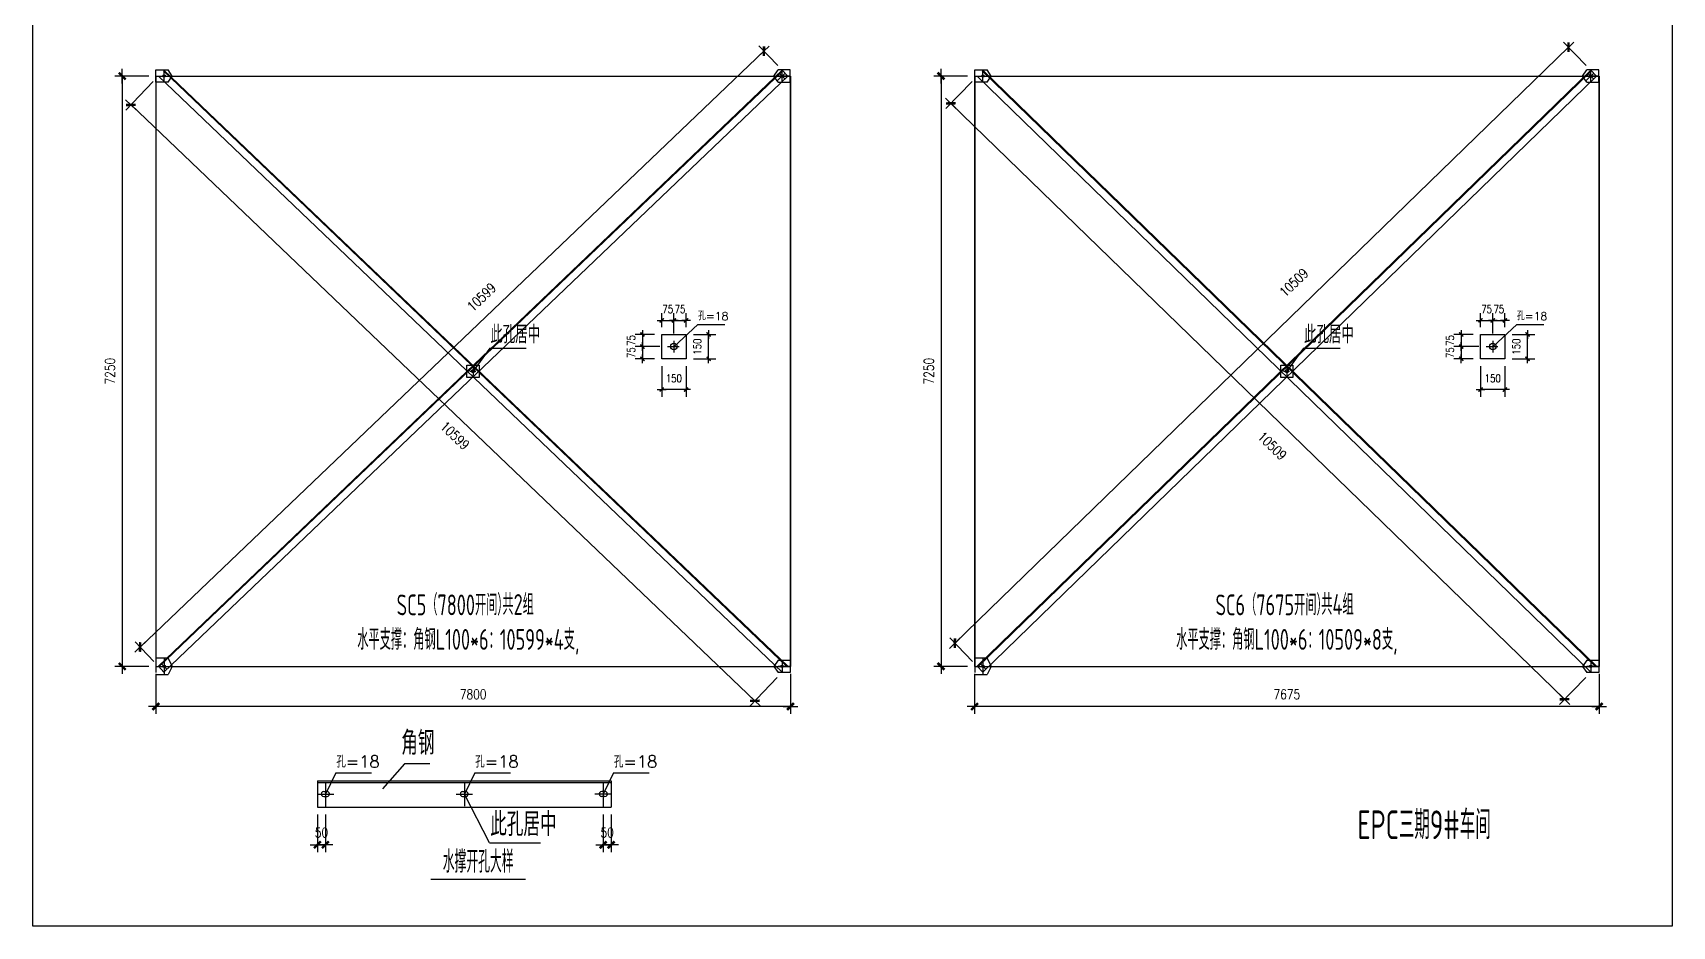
# Model space of a CAD drawing. Header units: millimetres. Extents: x 2451220 to 4527627, y -5186613 to -1639140.
# Drawn here: x 2544393 to 2564538, y -1788962 to -1777990 of the extents above; entities that cross this region are included whole.
import ezdxf

# ---------------------------------------------------------------- set-up
doc = ezdxf.new("R2010")
doc.units = ezdxf.units.MM
doc.header["$LTSCALE"] = 1000
doc.header["$PDMODE"] = 34
doc.linetypes.add('CENTER', pattern=[50.8, 31.75, -6.35, 6.35, -6.35])
doc.layers.add('轴线层', color=1, linetype='CENTER', lineweight=15)
doc.layers.add('钢架', color=7, linetype='Continuous', lineweight=25)
doc.styles.add('DIM_FONT', font='simplex.shx', dxfattribs={"width": 0.8, "bigfont": 'hztxt.shx'})
doc.styles.add('hz', font='gbenor.shx', dxfattribs={"width": 0.75, "height": 100, "bigfont": 'gbcbig.shx'})
doc.styles.get("Standard").update_dxf_attribs({"font": 'txt', "bigfont": 'gbcbig.shx'})
doc.styles.add('TSSD_Label', font='Tssdeng.shx', dxfattribs={"width": 0.7, "bigfont": 'hztxt.shx'})
doc.dimstyles.new('WGH(1)', dxfattribs={"dimscale": 1.2, "dimtxt": 100, "dimasz": 0.5, "dimexe": 75, "dimexo": 75, "dimgap": 75, "dimtad": 1, "dimdec": 0, "dimzin": 0, "dimdsep": 46, "dimtxsty": 'DIM_FONT', "dimblk1": '_DIMX', "dimblk2": '_DIMX', "dimsah": 1, "dimcen": 0.09, "dimclrd": 3, "dimclre": 3, "dimclrt": 7, "dimadec": 0, "dimazin": 0, "dimtfac": 1, "dimtdec": 0, "dimtix": 1, "dimtmove": 2, "dimatfit": 3, "dimldrblk": '_DIMX', "dimfxl": 1, "dimtolj": 1, "dimtzin": 0, "dimarcsym": 0})
doc.dimstyles.new('WGH(2)', dxfattribs={"dimscale": 1.2, "dimtxt": 100, "dimasz": 0.5, "dimexe": 75, "dimexo": 75, "dimgap": 75, "dimtad": 1, "dimdec": 0, "dimlfac": 0.5, "dimzin": 0, "dimdsep": 46, "dimtxsty": 'DIM_FONT', "dimblk1": '_DIMX', "dimblk2": '_DIMX', "dimsah": 1, "dimcen": 0.09, "dimclrd": 3, "dimclre": 3, "dimclrt": 7, "dimadec": 0, "dimazin": 0, "dimtfac": 1, "dimtdec": 0, "dimtix": 1, "dimtmove": 2, "dimatfit": 3, "dimldrblk": '_DIMX', "dimfxl": 1, "dimtolj": 1, "dimtzin": 0, "dimarcsym": 0})

# ---------------------------------------------------------------- blocks, each defined once
blk = doc.blocks.new('_DIMX')
blk.add_line((-150, 0), (150, 0))
at = {"const_width": 50}
blk.add_lwpolyline([(-70, -70), (70, 70)], dxfattribs=at)
blk = doc.blocks.new('*D2567')
at = {"color": 3, "lineweight": -2}
for p, q in [((2545904, -1785861), (2545904, -1786354)), ((2553704, -1785861), (2553704, -1786354)), ((2553703, -1786264), (2545904, -1786264))]:
    blk.add_line(p, q, dxfattribs=at)
at = {"layer": 'Defpoints', "color": 0}
for p in [(2545904, -1785771), (2553704, -1785771), (2545904, -1786264)]:
    blk.add_point(p, dxfattribs=at)
at = {"color": 3, "lineweight": -2, "xscale": 0.6, "yscale": 0.6, "zscale": 0.6, "rotation": 180}
blk.add_blockref('_DIMX', (2545904, -1786264), dxfattribs=at)
at = {"color": 3, "lineweight": -2, "xscale": 0.6, "yscale": 0.6, "zscale": 0.6}
blk.add_blockref('_DIMX', (2553704, -1786264), dxfattribs=at)
at = {"color": 7, "insert": (2549804, -1786114), "char_height": 120, "attachment_point": 5, "style": 'DIM_FONT'}
blk.add_mtext('\\A1;7800', dxfattribs=at)
blk = doc.blocks.new('*D2568')
at = {"color": 3, "lineweight": -2}
for p, q in [((2545817, -1778521), (2545402, -1778521)), ((2545492, -1778521), (2545492, -1785770)), ((2545817, -1785771), (2545402, -1785771))]:
    blk.add_line(p, q, dxfattribs=at)
at = {"layer": 'Defpoints', "color": 0}
for p in [(2545907, -1778521), (2545492, -1785771), (2545907, -1785771)]:
    blk.add_point(p, dxfattribs=at)
at = {"color": 3, "lineweight": -2, "xscale": 0.6, "yscale": 0.6, "zscale": 0.6}
for p, rotation in [((2545492, -1778521), 90), ((2545492, -1785771), 270)]:
    blk.add_blockref('_DIMX', p, dxfattribs=dict(at, rotation=rotation))
at = {"color": 7, "insert": (2545342, -1782146), "char_height": 120, "attachment_point": 5, "rotation": 90, "style": 'DIM_FONT'}
blk.add_mtext('\\A1;7250', dxfattribs=at)
blk = doc.blocks.new('*D2569')
at = {"color": 3, "lineweight": -2}
for p, q in [((2552031, -1781694), (2551794, -1781694)), ((2552100, -1781843), (2551794, -1781843)), ((2551884, -1781693), (2551884, -1781693)), ((2551884, -1781694), (2551884, -1781843)), ((2551884, -1781843), (2551884, -1781844))]:
    blk.add_line(p, q, dxfattribs=at)
at = {"layer": 'Defpoints', "color": 0}
for p in [(2551884, -1781843), (2552121, -1781694), (2552190, -1781843)]:
    blk.add_point(p, dxfattribs=at)
at = {"color": 3, "lineweight": -2, "xscale": 0.36, "yscale": 0.36, "zscale": 0.36}
for p, rotation in [((2551884, -1781694), 270), ((2551884, -1781843), 90)]:
    blk.add_blockref('_DIMX', p, dxfattribs=dict(at, rotation=rotation))
at = {"color": 7, "insert": (2551746, -1781768), "char_height": 96, "attachment_point": 5, "rotation": 90, "style": 'DIM_FONT'}
blk.add_mtext('\\A1;75', dxfattribs=at)
blk = doc.blocks.new('*D2570')
at = {"color": 3, "lineweight": -2}
for p, q in [((2552100, -1781843), (2551794, -1781843)), ((2551884, -1781843), (2551884, -1781842)), ((2551884, -1781843), (2551884, -1781994)), ((2552031, -1781994), (2551794, -1781994)), ((2551884, -1781994), (2551884, -1781994))]:
    blk.add_line(p, q, dxfattribs=at)
at = {"layer": 'Defpoints', "color": 0}
for p in [(2552190, -1781843), (2551884, -1781994), (2552121, -1781994)]:
    blk.add_point(p, dxfattribs=at)
at = {"color": 3, "lineweight": -2, "xscale": 0.36, "yscale": 0.36, "zscale": 0.36}
for p, rotation in [((2551884, -1781843), 270), ((2551884, -1781994), 90)]:
    blk.add_blockref('_DIMX', p, dxfattribs=dict(at, rotation=rotation))
at = {"color": 7, "insert": (2551746, -1781918), "char_height": 96, "attachment_point": 5, "rotation": 90, "style": 'DIM_FONT'}
blk.add_mtext('\\A1;75', dxfattribs=at)
blk = doc.blocks.new('*D2571')
at = {"color": 3, "lineweight": -2}
for p, q in [((2552121, -1781604), (2552121, -1781432)), ((2552271, -1781683), (2552271, -1781432)), ((2552121, -1781522), (2552120, -1781522)), ((2552121, -1781522), (2552271, -1781522)), ((2552271, -1781522), (2552271, -1781522))]:
    blk.add_line(p, q, dxfattribs=at)
at = {"layer": 'Defpoints', "color": 0}
for p in [(2552271, -1781522), (2552121, -1781694), (2552271, -1781773)]:
    blk.add_point(p, dxfattribs=at)
at = {"color": 3, "lineweight": -2, "xscale": 0.36, "yscale": 0.36, "zscale": 0.36}
blk.add_blockref('_DIMX', (2552121, -1781522), dxfattribs=at)
at = {"color": 3, "lineweight": -2, "xscale": 0.36, "yscale": 0.36, "zscale": 0.36, "rotation": 180}
blk.add_blockref('_DIMX', (2552271, -1781522), dxfattribs=at)
at = {"color": 7, "insert": (2552196, -1781384), "char_height": 96, "attachment_point": 5, "style": 'DIM_FONT'}
blk.add_mtext('\\A1;75', dxfattribs=at)
blk = doc.blocks.new('*D2572')
at = {"color": 3, "lineweight": -2}
for p, q in [((2552271, -1781683), (2552271, -1781432)), ((2552421, -1781604), (2552421, -1781432)), ((2552270, -1781522), (2552270, -1781522)), ((2552271, -1781522), (2552421, -1781522)), ((2552421, -1781522), (2552422, -1781522))]:
    blk.add_line(p, q, dxfattribs=at)
at = {"layer": 'Defpoints', "color": 0}
for p in [(2552421, -1781522), (2552271, -1781773), (2552421, -1781694)]:
    blk.add_point(p, dxfattribs=at)
at = {"color": 3, "lineweight": -2, "xscale": 0.36, "yscale": 0.36, "zscale": 0.36}
blk.add_blockref('_DIMX', (2552271, -1781522), dxfattribs=at)
at = {"color": 3, "lineweight": -2, "xscale": 0.36, "yscale": 0.36, "zscale": 0.36, "rotation": 180}
blk.add_blockref('_DIMX', (2552421, -1781522), dxfattribs=at)
at = {"color": 7, "insert": (2552346, -1781384), "char_height": 96, "attachment_point": 5, "style": 'DIM_FONT'}
blk.add_mtext('\\A1;75', dxfattribs=at)
blk = doc.blocks.new('*D2573')
at = {"color": 3, "lineweight": -2}
for p, q in [((2552121, -1782084), (2552121, -1782461)), ((2552421, -1782084), (2552421, -1782461)), ((2552121, -1782371), (2552120, -1782371)), ((2552421, -1782371), (2552121, -1782371)), ((2552421, -1782371), (2552422, -1782371))]:
    blk.add_line(p, q, dxfattribs=at)
at = {"layer": 'Defpoints', "color": 0}
for p in [(2552121, -1781994), (2552421, -1781994), (2552121, -1782371)]:
    blk.add_point(p, dxfattribs=at)
at = {"color": 3, "lineweight": -2, "xscale": 0.36, "yscale": 0.36, "zscale": 0.36}
blk.add_blockref('_DIMX', (2552121, -1782371), dxfattribs=at)
at = {"color": 3, "lineweight": -2, "xscale": 0.36, "yscale": 0.36, "zscale": 0.36, "rotation": 180}
blk.add_blockref('_DIMX', (2552421, -1782371), dxfattribs=at)
at = {"color": 7, "insert": (2552271, -1782233), "char_height": 96, "attachment_point": 5, "style": 'DIM_FONT'}
blk.add_mtext('\\A1;150', dxfattribs=at)
blk = doc.blocks.new('*D2574')
at = {"color": 3, "lineweight": -2}
for p, q in [((2552511, -1781694), (2552788, -1781694)), ((2552698, -1781693), (2552698, -1781693)), ((2552698, -1781994), (2552698, -1781694)), ((2552511, -1781994), (2552788, -1781994)), ((2552698, -1781994), (2552698, -1781994))]:
    blk.add_line(p, q, dxfattribs=at)
at = {"layer": 'Defpoints', "color": 0}
for p in [(2552421, -1781694), (2552698, -1781694), (2552421, -1781994)]:
    blk.add_point(p, dxfattribs=at)
at = {"color": 3, "lineweight": -2, "xscale": 0.36, "yscale": 0.36, "zscale": 0.36}
for p, rotation in [((2552698, -1781694), 270), ((2552698, -1781994), 90)]:
    blk.add_blockref('_DIMX', p, dxfattribs=dict(at, rotation=rotation))
at = {"color": 7, "insert": (2552560, -1781844), "char_height": 96, "attachment_point": 5, "rotation": 90, "style": 'DIM_FONT'}
blk.add_mtext('\\A1;150', dxfattribs=at)
blk = doc.blocks.new('*D2575')
at = {"color": 3, "lineweight": -2}
for p, q in [((2553377, -1778215), (2545711, -1785533)), ((2553547, -1778392), (2553315, -1778149)), ((2545881, -1785711), (2545649, -1785468))]:
    blk.add_line(p, q, dxfattribs=at)
at = {"layer": 'Defpoints', "color": 0}
for p in [(2553609, -1778457), (2545711, -1785533), (2545943, -1785776)]:
    blk.add_point(p, dxfattribs=at)
at = {"color": 3, "lineweight": -2, "xscale": 0.6, "yscale": 0.6, "zscale": 0.6}
for p, rotation in [((2553377, -1778214), 43.67244537097012), ((2545711, -1785533), 223.6724453709701)]:
    blk.add_blockref('_DIMX', p, dxfattribs=dict(at, rotation=rotation))
at = {"color": 7, "insert": (2549907, -1781236), "char_height": 120, "attachment_point": 5, "rotation": 43.6724, "style": 'DIM_FONT'}
blk.add_mtext('\\A1;10599', dxfattribs=at)
blk = doc.blocks.new('*D2576')
at = {"color": 3, "lineweight": -2}
for p, q in [((2545874, -1778587), (2545537, -1778940)), ((2553265, -1786193), (2545600, -1778875)), ((2553540, -1785906), (2553204, -1786259))]:
    blk.add_line(p, q, dxfattribs=at)
at = {"layer": 'Defpoints', "color": 0}
for p in [(2545936, -1778522), (2545599, -1778875), (2553602, -1785841)]:
    blk.add_point(p, dxfattribs=at)
at = {"color": 3, "lineweight": -2, "xscale": 0.6, "yscale": 0.6, "zscale": 0.6}
for p, rotation in [((2545599, -1778875), 136.3275546290369), ((2553266, -1786194), 316.3275546290369)]:
    blk.add_blockref('_DIMX', p, dxfattribs=dict(at, rotation=rotation))
at = {"color": 7, "insert": (2549581, -1782936), "char_height": 120, "attachment_point": 5, "rotation": 316.3276, "style": 'DIM_FONT'}
blk.add_mtext('\\A1;10599', dxfattribs=at)
blk = doc.blocks.new('*D2577')
at = {"color": 3, "lineweight": -2}
for p, q in [((2555966, -1785861), (2555966, -1786354)), ((2563641, -1785861), (2563641, -1786354)), ((2563640, -1786264), (2555966, -1786264))]:
    blk.add_line(p, q, dxfattribs=at)
at = {"layer": 'Defpoints', "color": 0}
for p in [(2555966, -1785771), (2563641, -1785771), (2555966, -1786264)]:
    blk.add_point(p, dxfattribs=at)
at = {"color": 3, "lineweight": -2, "xscale": 0.6, "yscale": 0.6, "zscale": 0.6, "rotation": 180}
blk.add_blockref('_DIMX', (2555966, -1786264), dxfattribs=at)
at = {"color": 3, "lineweight": -2, "xscale": 0.6, "yscale": 0.6, "zscale": 0.6}
blk.add_blockref('_DIMX', (2563641, -1786264), dxfattribs=at)
at = {"color": 7, "insert": (2559803, -1786114), "char_height": 120, "attachment_point": 5, "style": 'DIM_FONT'}
blk.add_mtext('\\A1;7675', dxfattribs=at)
blk = doc.blocks.new('*D2578')
at = {"color": 3, "lineweight": -2}
for p, q in [((2555879, -1778521), (2555464, -1778521)), ((2555554, -1778521), (2555554, -1785770)), ((2555879, -1785771), (2555464, -1785771))]:
    blk.add_line(p, q, dxfattribs=at)
at = {"layer": 'Defpoints', "color": 0}
for p in [(2555969, -1778521), (2555554, -1785771), (2555969, -1785771)]:
    blk.add_point(p, dxfattribs=at)
at = {"color": 3, "lineweight": -2, "xscale": 0.6, "yscale": 0.6, "zscale": 0.6}
for p, rotation in [((2555554, -1778521), 90), ((2555554, -1785771), 270)]:
    blk.add_blockref('_DIMX', p, dxfattribs=dict(at, rotation=rotation))
at = {"color": 7, "insert": (2555404, -1782146), "char_height": 120, "attachment_point": 5, "rotation": 90, "style": 'DIM_FONT'}
blk.add_mtext('\\A1;7250', dxfattribs=at)
blk = doc.blocks.new('*D2579')
at = {"color": 3, "lineweight": -2}
for p, q in [((2562093, -1781694), (2561856, -1781694)), ((2562162, -1781843), (2561856, -1781843)), ((2561946, -1781693), (2561946, -1781693)), ((2561946, -1781694), (2561946, -1781843)), ((2561946, -1781843), (2561946, -1781844))]:
    blk.add_line(p, q, dxfattribs=at)
at = {"layer": 'Defpoints', "color": 0}
for p in [(2561946, -1781843), (2562183, -1781694), (2562252, -1781843)]:
    blk.add_point(p, dxfattribs=at)
at = {"color": 3, "lineweight": -2, "xscale": 0.36, "yscale": 0.36, "zscale": 0.36}
for p, rotation in [((2561946, -1781694), 270), ((2561946, -1781843), 90)]:
    blk.add_blockref('_DIMX', p, dxfattribs=dict(at, rotation=rotation))
at = {"color": 7, "insert": (2561808, -1781768), "char_height": 96, "attachment_point": 5, "rotation": 90, "style": 'DIM_FONT'}
blk.add_mtext('\\A1;75', dxfattribs=at)
blk = doc.blocks.new('*D2580')
at = {"color": 3, "lineweight": -2}
for p, q in [((2562162, -1781843), (2561856, -1781843)), ((2561946, -1781843), (2561946, -1781842)), ((2561946, -1781843), (2561946, -1781994)), ((2562093, -1781994), (2561856, -1781994)), ((2561946, -1781994), (2561946, -1781994))]:
    blk.add_line(p, q, dxfattribs=at)
at = {"layer": 'Defpoints', "color": 0}
for p in [(2562252, -1781843), (2561946, -1781994), (2562183, -1781994)]:
    blk.add_point(p, dxfattribs=at)
at = {"color": 3, "lineweight": -2, "xscale": 0.36, "yscale": 0.36, "zscale": 0.36}
for p, rotation in [((2561946, -1781843), 270), ((2561946, -1781994), 90)]:
    blk.add_blockref('_DIMX', p, dxfattribs=dict(at, rotation=rotation))
at = {"color": 7, "insert": (2561808, -1781918), "char_height": 96, "attachment_point": 5, "rotation": 90, "style": 'DIM_FONT'}
blk.add_mtext('\\A1;75', dxfattribs=at)
blk = doc.blocks.new('*D2581')
at = {"color": 3, "lineweight": -2}
for p, q in [((2562183, -1781604), (2562183, -1781432)), ((2562333, -1781683), (2562333, -1781432)), ((2562183, -1781522), (2562182, -1781522)), ((2562183, -1781522), (2562333, -1781522)), ((2562333, -1781522), (2562333, -1781522))]:
    blk.add_line(p, q, dxfattribs=at)
at = {"layer": 'Defpoints', "color": 0}
for p in [(2562333, -1781522), (2562183, -1781694), (2562333, -1781773)]:
    blk.add_point(p, dxfattribs=at)
at = {"color": 3, "lineweight": -2, "xscale": 0.36, "yscale": 0.36, "zscale": 0.36}
blk.add_blockref('_DIMX', (2562183, -1781522), dxfattribs=at)
at = {"color": 3, "lineweight": -2, "xscale": 0.36, "yscale": 0.36, "zscale": 0.36, "rotation": 180}
blk.add_blockref('_DIMX', (2562333, -1781522), dxfattribs=at)
at = {"color": 7, "insert": (2562258, -1781384), "char_height": 96, "attachment_point": 5, "style": 'DIM_FONT'}
blk.add_mtext('\\A1;75', dxfattribs=at)
blk = doc.blocks.new('*D2582')
at = {"color": 3, "lineweight": -2}
for p, q in [((2562333, -1781683), (2562333, -1781432)), ((2562483, -1781604), (2562483, -1781432)), ((2562332, -1781522), (2562332, -1781522)), ((2562333, -1781522), (2562483, -1781522)), ((2562484, -1781522), (2562484, -1781522))]:
    blk.add_line(p, q, dxfattribs=at)
at = {"layer": 'Defpoints', "color": 0}
for p in [(2562483, -1781522), (2562333, -1781773), (2562483, -1781694)]:
    blk.add_point(p, dxfattribs=at)
at = {"color": 3, "lineweight": -2, "xscale": 0.36, "yscale": 0.36, "zscale": 0.36}
blk.add_blockref('_DIMX', (2562333, -1781522), dxfattribs=at)
at = {"color": 3, "lineweight": -2, "xscale": 0.36, "yscale": 0.36, "zscale": 0.36, "rotation": 180}
blk.add_blockref('_DIMX', (2562483, -1781522), dxfattribs=at)
at = {"color": 7, "insert": (2562408, -1781384), "char_height": 96, "attachment_point": 5, "style": 'DIM_FONT'}
blk.add_mtext('\\A1;75', dxfattribs=at)
blk = doc.blocks.new('*D2583')
at = {"color": 3, "lineweight": -2}
for p, q in [((2562183, -1782084), (2562183, -1782461)), ((2562483, -1782084), (2562483, -1782461)), ((2562183, -1782371), (2562182, -1782371)), ((2562483, -1782371), (2562183, -1782371)), ((2562484, -1782371), (2562484, -1782371))]:
    blk.add_line(p, q, dxfattribs=at)
at = {"layer": 'Defpoints', "color": 0}
for p in [(2562183, -1781994), (2562483, -1781994), (2562183, -1782371)]:
    blk.add_point(p, dxfattribs=at)
at = {"color": 3, "lineweight": -2, "xscale": 0.36, "yscale": 0.36, "zscale": 0.36}
blk.add_blockref('_DIMX', (2562183, -1782371), dxfattribs=at)
at = {"color": 3, "lineweight": -2, "xscale": 0.36, "yscale": 0.36, "zscale": 0.36, "rotation": 180}
blk.add_blockref('_DIMX', (2562483, -1782371), dxfattribs=at)
at = {"color": 7, "insert": (2562333, -1782233), "char_height": 96, "attachment_point": 5, "style": 'DIM_FONT'}
blk.add_mtext('\\A1;150', dxfattribs=at)
blk = doc.blocks.new('*D2584')
at = {"color": 3, "lineweight": -2}
for p, q in [((2562573, -1781694), (2562850, -1781694)), ((2562760, -1781693), (2562760, -1781693)), ((2562760, -1781994), (2562760, -1781694)), ((2562573, -1781994), (2562850, -1781994)), ((2562760, -1781994), (2562760, -1781994))]:
    blk.add_line(p, q, dxfattribs=at)
at = {"layer": 'Defpoints', "color": 0}
for p in [(2562483, -1781694), (2562760, -1781694), (2562483, -1781994)]:
    blk.add_point(p, dxfattribs=at)
at = {"color": 3, "lineweight": -2, "xscale": 0.36, "yscale": 0.36, "zscale": 0.36}
for p, rotation in [((2562760, -1781694), 270), ((2562760, -1781994), 90)]:
    blk.add_blockref('_DIMX', p, dxfattribs=dict(at, rotation=rotation))
at = {"color": 7, "insert": (2562622, -1781844), "char_height": 96, "attachment_point": 5, "rotation": 90, "style": 'DIM_FONT'}
blk.add_mtext('\\A1;150', dxfattribs=at)
blk = doc.blocks.new('*D2585')
at = {"color": 3, "lineweight": -2}
for p, q in [((2563264, -1778168), (2555724, -1785486)), ((2563483, -1778393), (2563202, -1778103)), ((2555942, -1785712), (2555661, -1785422))]:
    blk.add_line(p, q, dxfattribs=at)
at = {"layer": 'Defpoints', "color": 0}
for p in [(2563546, -1778457), (2555724, -1785487), (2556005, -1785777)]:
    blk.add_point(p, dxfattribs=at)
at = {"color": 3, "lineweight": -2, "xscale": 0.6, "yscale": 0.6, "zscale": 0.6}
for p, rotation in [((2563264, -1778167), 44.14757456969406), ((2555724, -1785487), 224.1475745696941)]:
    blk.add_blockref('_DIMX', p, dxfattribs=dict(at, rotation=rotation))
at = {"color": 7, "insert": (2559889, -1781057), "char_height": 120, "attachment_point": 5, "rotation": 44.1476, "style": 'DIM_FONT'}
blk.add_mtext('\\A1;10509', dxfattribs=at)
blk = doc.blocks.new('*D2586')
at = {"color": 3, "lineweight": -2}
for p, q in [((2555935, -1778586), (2555611, -1778920)), ((2563214, -1786175), (2555674, -1778856)), ((2563476, -1785906), (2563152, -1786240))]:
    blk.add_line(p, q, dxfattribs=at)
at = {"layer": 'Defpoints', "color": 0}
for p in [(2555998, -1778522), (2555674, -1778856), (2563539, -1785841)]:
    blk.add_point(p, dxfattribs=at)
at = {"color": 3, "lineweight": -2, "xscale": 0.6, "yscale": 0.6, "zscale": 0.6}
for p, rotation in [((2555674, -1778856), 135.8524254302988), ((2563215, -1786175), 315.8524254302988)]:
    blk.add_blockref('_DIMX', p, dxfattribs=dict(at, rotation=rotation))
at = {"color": 7, "insert": (2559624, -1783063), "char_height": 120, "attachment_point": 5, "rotation": 315.8524, "style": 'DIM_FONT'}
blk.add_mtext('\\A1;10509', dxfattribs=at)
blk = doc.blocks.new('*D2587')
at = {"color": 3, "lineweight": -2}
for p, q in [((2547890, -1787589), (2547890, -1788052)), ((2547989, -1787589), (2547989, -1788052)), ((2547890, -1787962), (2547889, -1787962)), ((2547890, -1787962), (2547989, -1787962)), ((2547990, -1787962), (2547991, -1787962))]:
    blk.add_line(p, q, dxfattribs=at)
at = {"layer": 'Defpoints', "color": 0}
for p in [(2547890, -1787499), (2547989, -1787499), (2547989, -1787962)]:
    blk.add_point(p, dxfattribs=at)
at = {"color": 3, "lineweight": -2, "xscale": 0.6, "yscale": 0.6, "zscale": 0.6}
blk.add_blockref('_DIMX', (2547890, -1787962), dxfattribs=at)
at = {"color": 3, "lineweight": -2, "xscale": 0.6, "yscale": 0.6, "zscale": 0.6, "rotation": 180}
blk.add_blockref('_DIMX', (2547989, -1787962), dxfattribs=at)
at = {"color": 7, "insert": (2547940, -1787812), "char_height": 120, "attachment_point": 5, "style": 'DIM_FONT'}
blk.add_mtext('\\A1;50', dxfattribs=at)
blk = doc.blocks.new('*D2588')
at = {"color": 3, "lineweight": -2}
for p, q in [((2551402, -1787589), (2551402, -1788052)), ((2551501, -1787589), (2551501, -1788052)), ((2551402, -1787962), (2551401, -1787962)), ((2551501, -1787962), (2551402, -1787962)), ((2551502, -1787962), (2551503, -1787962))]:
    blk.add_line(p, q, dxfattribs=at)
at = {"layer": 'Defpoints', "color": 0}
for p in [(2551402, -1787499), (2551501, -1787499), (2551402, -1787962)]:
    blk.add_point(p, dxfattribs=at)
at = {"color": 3, "lineweight": -2, "xscale": 0.6, "yscale": 0.6, "zscale": 0.6}
blk.add_blockref('_DIMX', (2551402, -1787962), dxfattribs=at)
at = {"color": 3, "lineweight": -2, "xscale": 0.6, "yscale": 0.6, "zscale": 0.6, "rotation": 180}
blk.add_blockref('_DIMX', (2551501, -1787962), dxfattribs=at)
at = {"color": 7, "insert": (2551452, -1787812), "char_height": 120, "attachment_point": 5, "style": 'DIM_FONT'}
blk.add_mtext('\\A1;50', dxfattribs=at)

msp = doc.modelspace()

# ---------------------------------------------------------------- linework, layer by layer
at = {"color": 2}
for p, q in [((2545903.7, -1778520.7), (2545903.7, -1785770.7)), ((2545906.7, -1778595.7), (2545906.7, -1778445.7)), ((2545906.7, -1778445.7), (2546056.7, -1778445.7)), ((2545906.7, -1778520.7), (2546056.7, -1778520.7)), ((2546056.7, -1778595.7), (2545906.7, -1778595.7)), ((2546006.7, -1778595.7), (2546006.7, -1778445.7)), ((2546106.7, -1778520.7), (2546056.7, -1778445.7)), ((2546056.7, -1778595.7), (2546106.7, -1778520.7)), ((2553500.7, -1778520.7), (2553550.7, -1778445.7)), ((2553550.7, -1778595.7), (2553500.7, -1778520.7)), ((2553700.7, -1778445.7), (2553550.7, -1778445.7)), ((2553700.7, -1778520.7), (2553550.7, -1778520.7)), ((2553550.7, -1778595.7), (2553700.7, -1778595.7)), ((2553600.7, -1778595.7), (2553600.7, -1778445.7)), ((2553700.7, -1778595.7), (2553700.7, -1778445.7)), ((2553703.7, -1778520.7), (2553703.7, -1785770.7)), ((2555965.8, -1778520.7), (2555965.8, -1785770.7)), ((2555968.8, -1778595.7), (2555968.8, -1778445.7)), ((2555968.8, -1778445.7), (2556118.8, -1778445.7)), ((2555968.8, -1778520.7), (2556118.8, -1778520.7)), ((2556118.8, -1778595.7), (2555968.8, -1778595.7)), ((2556068.8, -1778595.7), (2556068.8, -1778445.7)), ((2556168.8, -1778520.7), (2556118.8, -1778445.7)), ((2556118.8, -1778595.7), (2556168.8, -1778520.7)), ((2563437.8, -1778520.7), (2563487.8, -1778445.7)), ((2563487.8, -1778595.7), (2563437.8, -1778520.7)), ((2563637.8, -1778445.7), (2563487.8, -1778445.7)), ((2563637.8, -1778520.7), (2563487.8, -1778520.7)), ((2563487.8, -1778595.7), (2563637.8, -1778595.7)), ((2563537.8, -1778595.7), (2563537.8, -1778445.7)), ((2563637.8, -1778595.7), (2563637.8, -1778445.7)), ((2563640.8, -1778520.7), (2563640.8, -1785770.7)), ((2546056.7, -1785670.7), (2545906.7, -1785670.7)), ((2545906.7, -1785695.7), (2545906.7, -1785845.7)), ((2546006.7, -1785670.7), (2546006.7, -1785870.7)), ((2553550.7, -1785695.7), (2553500.7, -1785770.7)), ((2553550.7, -1785695.7), (2553700.7, -1785695.7)), ((2553600.7, -1785695.7), (2553600.7, -1785845.7)), ((2553700.7, -1785695.7), (2553700.7, -1785845.7)), ((2556118.8, -1785670.7), (2555968.8, -1785670.7)), ((2555968.8, -1785695.7), (2555968.8, -1785845.7)), ((2556068.8, -1785670.7), (2556068.8, -1785870.7)), ((2563487.8, -1785695.7), (2563437.8, -1785770.7)), ((2563487.8, -1785695.7), (2563637.8, -1785695.7)), ((2563537.8, -1785695.7), (2563537.8, -1785845.7)), ((2563637.8, -1785695.7), (2563637.8, -1785845.7)), ((2545906.7, -1785770.7), (2546056.7, -1785770.7)), ((2545906.7, -1785870.7), (2546056.7, -1785870.7)), ((2553500.7, -1785770.7), (2553550.7, -1785845.7)), ((2553700.7, -1785770.7), (2553550.7, -1785770.7)), ((2553700.7, -1785845.7), (2553550.7, -1785845.7)), ((2555968.8, -1785770.7), (2556118.8, -1785770.7)), ((2555968.8, -1785870.7), (2556118.8, -1785870.7)), ((2563437.8, -1785770.7), (2563487.8, -1785845.7)), ((2563637.8, -1785770.7), (2563487.8, -1785770.7)), ((2563637.8, -1785845.7), (2563487.8, -1785845.7))]:
    msp.add_line(p, q, dxfattribs=at)
for p, q in [((2545903.7, -1778520.7), (2553703.7, -1778520.7)), ((2545903.7, -1778520.7), (2553703.7, -1778520.7)), ((2545906.7, -1778520.7), (2545906.7, -1785770.7)), ((2545936, -1785769), (2553602.3, -1778450)), ((2553602.3, -1785841.4), (2545936, -1778522.3)), ((2545942.9, -1785776.3), (2553609.2, -1778457.2)), ((2553664.4, -1785776.3), (2545998.1, -1778457.2)), ((2553671.3, -1785769), (2546005, -1778450)), ((2546005, -1785841.4), (2553671.3, -1778522.3)), ((2553539.5, -1778579), (2553636.8, -1778486.1)), ((2553566.1, -1778484.5), (2553635.2, -1778556.8)), ((2553602.3, -1778450), (2553671.3, -1778522.3)), ((2553700.7, -1778520.7), (2553700.7, -1785770.7)), ((2555965.8, -1778520.7), (2563640.8, -1778520.7)), ((2555965.8, -1778520.7), (2563640.8, -1778520.7)), ((2555968.8, -1778520.7), (2555968.8, -1785770.7)), ((2555998.1, -1785769.6), (2563538.9, -1778450)), ((2563538.9, -1785841.4), (2555998.1, -1778521.7)), ((2556005.1, -1785776.8), (2563545.8, -1778457.1)), ((2563601.5, -1785776.8), (2556060.8, -1778457.1)), ((2563608.5, -1785769.6), (2556067.8, -1778450)), ((2556067.8, -1785841.4), (2563608.5, -1778521.7)), ((2563477.1, -1778579.6), (2563573.7, -1778485.8)), ((2563503, -1778484.8), (2563572.6, -1778556.5)), ((2563538.9, -1778450), (2563608.5, -1778521.7)), ((2563637.8, -1778520.7), (2563637.8, -1785770.7)), ((2552565, -1781571.4), (2552270.6, -1781845.2)), ((2552565, -1781571.4), (2552897.4, -1781571.4)), ((2562627.1, -1781571.4), (2562332.7, -1781845.2)), ((2562627.1, -1781571.4), (2562959.6, -1781571.4)), ((2550007.5, -1781864.8), (2549803.7, -1782146.2)), ((2550007.5, -1781864.8), (2550456.8, -1781864.8)), ((2552190.4, -1781843.1), (2552334.5, -1781843.1)), ((2552270.6, -1781773.1), (2552270.6, -1781917.4)), ((2560007.2, -1781864.4), (2559803.3, -1782145.8)), ((2560007.2, -1781864.4), (2560456.4, -1781864.4)), ((2562252.5, -1781843.1), (2562396.6, -1781843.1)), ((2562332.7, -1781773.1), (2562332.7, -1781917.4)), ((2549763.5, -1782145.2), (2549835.6, -1782145.2)), ((2549803.7, -1782090.4), (2549803.7, -1782200)), ((2549803.7, -1782110.2), (2549803.7, -1782182.3)), ((2559763.2, -1782144.7), (2559835.3, -1782144.7)), ((2559803.3, -1782089.9), (2559803.3, -1782199.5)), ((2559803.3, -1782109.7), (2559803.3, -1782181.9)), ((2546056.7, -1785670.7), (2546106.7, -1785770.7)), ((2556118.8, -1785670.7), (2556168.8, -1785770.7)), ((2545903.7, -1785770.7), (2553703.7, -1785770.7)), ((2545903.7, -1785770.7), (2553703.7, -1785770.7)), ((2545936, -1785769), (2546005, -1785841.4)), ((2545972.1, -1785734.5), (2546041.2, -1785806.8)), ((2546106.7, -1785770.7), (2546056.7, -1785870.7)), ((2555965.8, -1785770.7), (2563640.8, -1785770.7)), ((2555965.8, -1785770.7), (2563640.8, -1785770.7)), ((2555998.1, -1785769.6), (2556067.8, -1785841.4)), ((2556034, -1785734.8), (2556103.6, -1785806.5)), ((2556168.8, -1785770.7), (2556118.8, -1785870.7)), ((2548117.4, -1787079.1), (2547990.2, -1787338.6)), ((2548117.4, -1787079.1), (2548554.6, -1787079.1)), ((2548959.9, -1786969.9), (2548691.1, -1787273.9)), ((2549272.6, -1786969.9), (2548959.9, -1786969.9)), ((2549823.9, -1787079.1), (2549696.7, -1787338.6)), ((2549823.9, -1787079.1), (2550261.1, -1787079.1)), ((2551528.6, -1787079.1), (2551401.4, -1787338.6)), ((2551528.6, -1787079.1), (2551965.8, -1787079.1)), ((2547890.2, -1787178.6), (2551501.4, -1787178.6)), ((2547890.2, -1787178.6), (2547890.2, -1787498.6)), ((2547890.2, -1787198.6), (2551501.4, -1787198.6)), ((2547990.2, -1787198.6), (2547990.2, -1787488.6)), ((2547990.2, -1787198.6), (2547990.2, -1787498.6)), ((2549696.7, -1787198.6), (2549696.7, -1787488.6)), ((2551401.4, -1787198.6), (2551401.4, -1787488.6)), ((2551401.4, -1787198.6), (2551401.4, -1787498.6)), ((2551501.4, -1787178.6), (2551501.4, -1787498.6)), ((2547890.2, -1787338.6), (2548090.2, -1787338.6)), ((2547890.2, -1787498.6), (2551501.4, -1787498.6)), ((2547968.3, -1787308.6), (2548007.8, -1787308.6)), ((2547968.3, -1787368.6), (2548009, -1787368.6)), ((2549596.7, -1787338.6), (2549796.7, -1787338.6)), ((2549674.7, -1787308.6), (2549714.3, -1787308.6)), ((2549674.7, -1787368.6), (2549715.5, -1787368.6)), ((2550003.5, -1787938.6), (2549696.7, -1787338.6)), ((2551501.4, -1787338.6), (2551301.4, -1787338.6)), ((2551423.3, -1787368.6), (2551382.6, -1787368.6)), ((2551423.3, -1787308.6), (2551383.8, -1787308.6)), ((2550003.5, -1787938.6), (2550632.3, -1787938.6)), ((2549282.2, -1788386.1), (2550449.4, -1788386.1))]:
    msp.add_line(p, q)
for points in [[(2544392.9, -1764707), (2564538.4, -1764707), (2564538.4, -1788961.9), (2544392.9, -1788961.9)], [(2552121.1, -1781693.7), (2552421.1, -1781693.7), (2552421.1, -1781993.7), (2552121.1, -1781993.7)], [(2562183.2, -1781693.7), (2562483.2, -1781693.7), (2562483.2, -1781993.7), (2562183.2, -1781993.7)], [(2549727.9, -1782222), (2549727.9, -1782072), (2549877.9, -1782072), (2549877.9, -1782222)], [(2559727.5, -1782221.6), (2559727.5, -1782071.6), (2559877.5, -1782071.6), (2559877.5, -1782221.6)]]:
    msp.add_lwpolyline(points, close=True)
for centre in [(2546006.7, -1778520.7), (2553600.7, -1778520.7), (2556068.8, -1778520.7), (2563537.8, -1778520.7), (2546006.7, -1785770.7), (2553600.7, -1785770.7), (2556068.8, -1785770.7), (2563537.8, -1785770.7)]:
    msp.add_circle(centre, 15, dxfattribs=at)
for centre, radius in [((2552270.6, -1781843.1), 40), ((2562332.7, -1781843.1), 40), ((2549803.7, -1782145.2), 20), ((2559803.3, -1782144.7), 20)]:
    msp.add_circle(centre, radius)
for centre, start, end in [((2547968.3, -1787338.6), 90, 270.07516), ((2548007.8, -1787338.6), 267.65555, 95.60117), ((2549674.7, -1787338.6), 90, 270.07516), ((2549714.3, -1787338.6), 267.65555, 95.60117), ((2551383.8, -1787338.6), 84.39883, 272.34445), ((2551423.3, -1787338.6), 269.92484, 90)]:
    msp.add_arc(centre, 30, start, end)

# ---------------------------------------------------------------- texts
at = {"style": 'TSSD_Label', "width": 0.7}
for s, height, p in [('此孔居中', 218.7, (2550014.8, -1781802.5)), ('此孔居中', 218.7, (2560014.5, -1781802.1)), ('角钢', 291.6, (2548920.9, -1786857.3)), ('此孔居中', 291.6, (2550013.3, -1787855.6))]:
    msp.add_text(s, height=height, dxfattribs=at).set_placement(p)
at = {"layer": '轴线层', "color": 4, "lineweight": -3}
for height, p in [(98, (2552566, -1781518.4)), (98, (2562628.2, -1781518.4)), (147, (2548122.4, -1787013.9)), (147, (2549828.9, -1787013.9)), (147, (2551533.6, -1787013.9))]:
    msp.add_text('孔=18', height=height, dxfattribs=at).set_placement(p)
at = {"layer": '钢架', "lineweight": 13, "attachment_point": 1, "style": 'hz'}
for s, insert, char_height, own_width in [('SC5（7800开间）', (2548864.2, -1784888.2), 254.898, 1984.335), ('共2组', (2550163.9, -1784883.2), 254.9, 864.76), ('SC6（7675开间）', (2558926.3, -1784888.2), 254.898, 1984.335), ('共4组', (2560226.1, -1784883.2), 254.9, 864.76), ('水平支撑：角钢L100*6：10599*4支,   ', (2548380.4, -1785312.3), 254.898, 5835.693), ('水平支撑：角钢L100*6：10509*8支,   ', (2558442.5, -1785312.3), 254.898, 5835.693)]:
    msp.add_mtext_dynamic_manual_height_columns(s, width=1139.904, gutter_width=12.5, heights=[0], dxfattribs=dict(at, insert=insert, char_height=char_height)).dxf.set("width", own_width)
for s, insert, char_height, width in [('EPC三期9#车间', (2560670.4, -1787540.3), 352.37, 2557.864), ('水撑开孔大样', (2549431, -1788034.8), 268.74, 1101.354)]:
    msp.add_mtext(s, dxfattribs=dict(at, insert=insert, char_height=char_height, width=width))

# ---------------------------------------------------------------- dimensions: what is measured, and where the dimension line sits
for base, p1, p2, angle, picture, middle in [((2545710.8, -1785533.2), (2553609.2, -1778457.2), (2545942.9, -1785776.3), 223.67245, '*D2575', (2549907, -1781235.9)), ((2555723.7, -1785486.9), (2563545.8, -1778457.1), (2556005.1, -1785776.8), 224.14757, '*D2585', (2559889.4, -1781057.4)), ((2545599.4, -1778874.8), (2553602.3, -1785841.4), (2545936, -1778522.3), 136.32755, '*D2576', (2549580.7, -1782936.4)), ((2555674, -1778855.6), (2563538.9, -1785841.4), (2555998.1, -1778521.7), 135.85243, '*D2586', (2559623.6, -1783063))]:
    dim = msp.add_linear_dim(base=base, p1=p1, p2=p2, angle=angle, dimstyle='WGH(1)')
    dim.commit()
    dim.dimension.update_dxf_attribs({"geometry": picture, "text_midpoint": middle, "dimtype": 161})
for base, p1, p2, angle, dimstyle, picture, middle in [((2545491.6, -1785770.7), (2545906.7, -1778520.7), (2545906.7, -1785770.7), 90, 'WGH(1)', '*D2568', (2545341.6, -1782145.7)), ((2555553.7, -1785770.7), (2555968.8, -1778520.7), (2555968.8, -1785770.7), 90, 'WGH(1)', '*D2578', (2555403.7, -1782145.7)), ((2551402.3, -1787961.6), (2551501.4, -1787498.6), (2551402.3, -1787498.6), 180, 'WGH(2)', '*D2588', (2551451.8, -1787811.6))]:
    dim = msp.add_linear_dim(base=base, p1=p1, p2=p2, angle=angle, dimstyle=dimstyle)
    dim.commit()
    dim.dimension.update_dxf_attribs({"geometry": picture, "text_midpoint": middle})
for base, p1, p2, picture, middle in [((2552270.6, -1781521.6), (2552121.1, -1781693.7), (2552270.6, -1781773.1), '*D2571', (2552195.8, -1781383.6)), ((2552421.1, -1781521.6), (2552270.6, -1781773.1), (2552421.1, -1781693.7), '*D2572', (2552345.8, -1781383.6)), ((2562332.7, -1781521.6), (2562183.2, -1781693.7), (2562332.7, -1781773.1), '*D2581', (2562258, -1781383.6)), ((2562483.2, -1781521.6), (2562332.7, -1781773.1), (2562483.2, -1781693.7), '*D2582', (2562408, -1781383.6)), ((2552121.1, -1782371.3), (2552421.1, -1781993.7), (2552121.1, -1781993.7), '*D2573', (2552271.1, -1782233.3)), ((2562183.2, -1782371.3), (2562483.2, -1781993.7), (2562183.2, -1781993.7), '*D2583', (2562333.2, -1782233.3))]:
    dim = msp.add_linear_dim(base=base, p1=p1, p2=p2, dimstyle='WGH(2)', override={"dimtxt": 80, "dimasz": 0.3})
    dim.commit()
    dim.dimension.update_dxf_attribs({"geometry": picture, "text_midpoint": middle})
for base, p1, p2, picture, middle in [((2551883.9, -1781843.1), (2552121.1, -1781693.7), (2552190.4, -1781843.1), '*D2569', (2551745.9, -1781768.4)), ((2552697.9, -1781693.7), (2552421.1, -1781993.7), (2552421.1, -1781693.7), '*D2574', (2552559.9, -1781843.7)), ((2561946.1, -1781843.1), (2562183.2, -1781693.7), (2562252.5, -1781843.1), '*D2579', (2561808.1, -1781768.4)), ((2562760.1, -1781693.7), (2562483.2, -1781993.7), (2562483.2, -1781693.7), '*D2584', (2562622.1, -1781843.7)), ((2551883.9, -1781993.7), (2552190.4, -1781843.1), (2552121.1, -1781993.7), '*D2570', (2551745.9, -1781918.4)), ((2561946.1, -1781993.7), (2562252.5, -1781843.1), (2562183.2, -1781993.7), '*D2580', (2561808.1, -1781918.4))]:
    dim = msp.add_linear_dim(base=base, p1=p1, p2=p2, angle=90, dimstyle='WGH(2)', override={"dimtxt": 80, "dimasz": 0.3})
    dim.commit()
    dim.dimension.update_dxf_attribs({"geometry": picture, "text_midpoint": middle})
for base, p1, p2, dimstyle, picture, middle in [((2545903.7, -1786263.8), (2553703.7, -1785770.7), (2545903.7, -1785770.7), 'WGH(1)', '*D2567', (2549803.7, -1786113.8)), ((2555965.8, -1786263.8), (2563640.8, -1785770.7), (2555965.8, -1785770.7), 'WGH(1)', '*D2577', (2559803.3, -1786113.8)), ((2547989.3, -1787961.6), (2547890.2, -1787498.6), (2547989.3, -1787498.6), 'WGH(2)', '*D2587', (2547939.8, -1787811.6))]:
    dim = msp.add_linear_dim(base=base, p1=p1, p2=p2, dimstyle=dimstyle)
    dim.commit()
    dim.dimension.update_dxf_attribs({"geometry": picture, "text_midpoint": middle})

doc.saveas('drawing.dxf')
